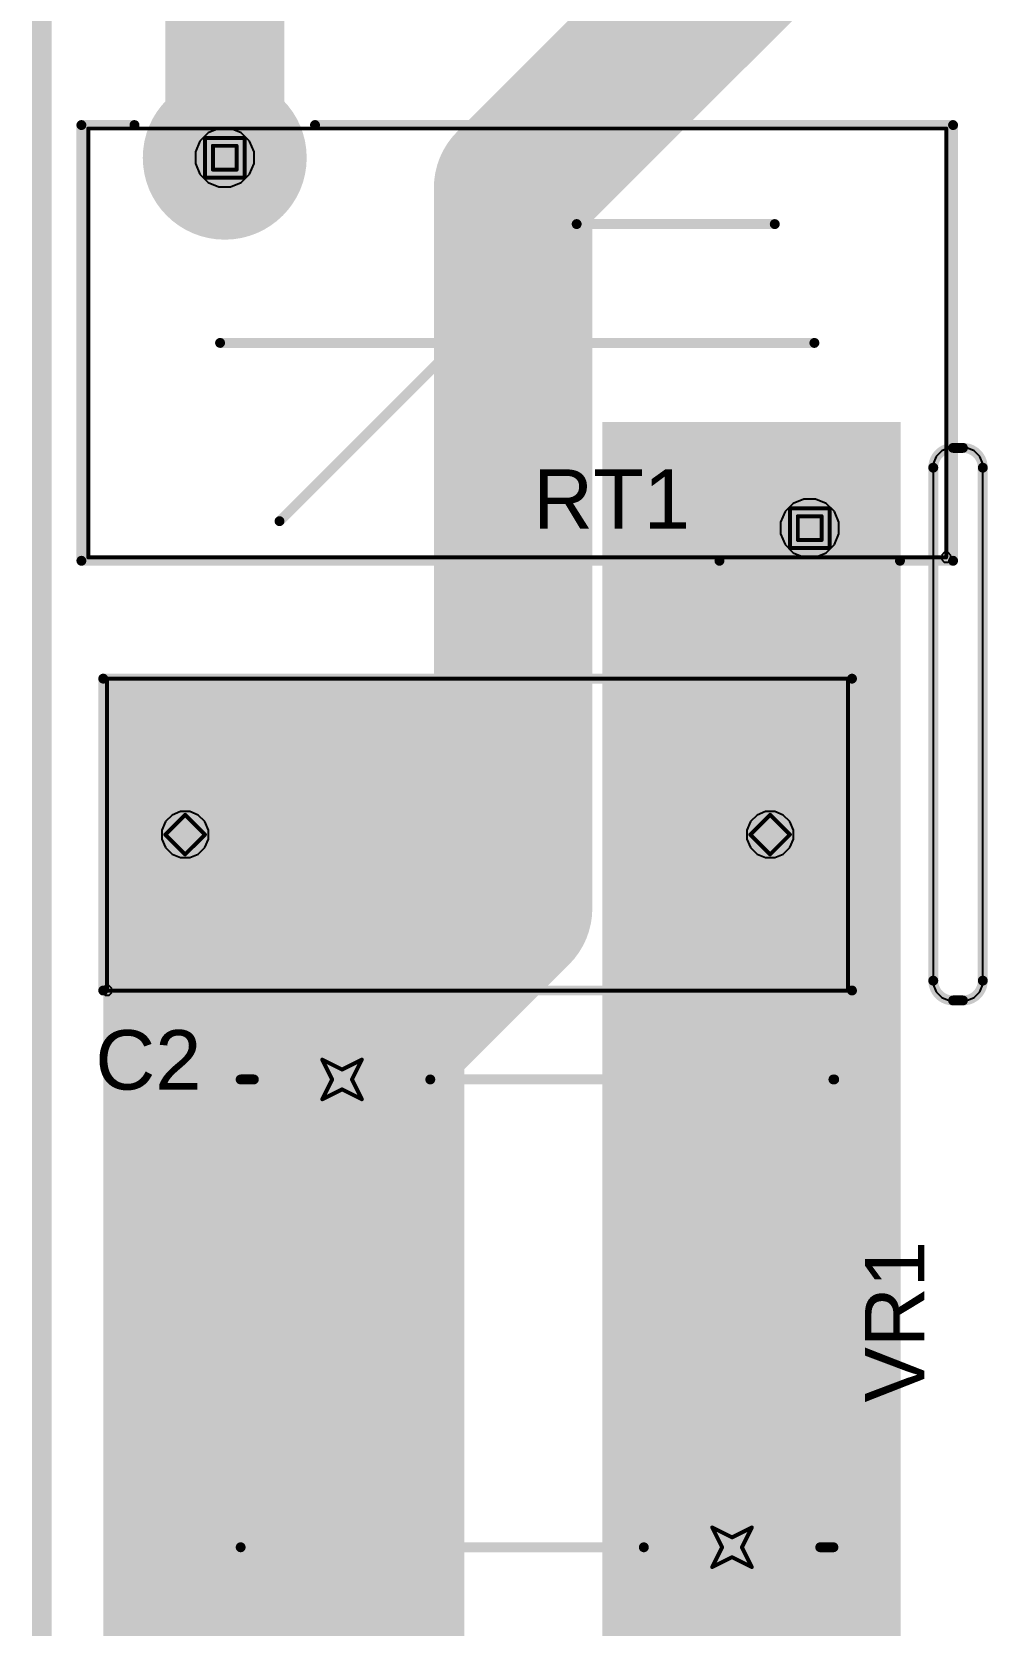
# Model space of a CAD drawing. Header units: inches. Extents: x -1.9 to 9.4, y 0 to 6.7.
# Drawn here: x -0.005 to 0.479, y 0.423 to 1.227 of the extents above; entities that cross this region are included whole.
import ezdxf

# ---------------------------------------------------------------- set-up
doc = ezdxf.new("R2010")
doc.units = ezdxf.units.IN
doc.header["$MEASUREMENT"] = 0
for name, color, linetype in [('Board Outline', 216, 'Continuous'), ('Bottom Layer', 5, 'Continuous'), ('Bottom Solder', 6, 'Continuous'), ('Drill Drawing', 1, 'Continuous'), ('Mechanical 15', 56, 'Continuous'), ('Multi-Layer', 9, 'Continuous'), ('Pad Holes', 156, 'Continuous'), ('Top Layer', 1, 'Continuous'), ('Top Overlay', 2, 'Continuous'), ('Top Solder', 216, 'Continuous')]:
    doc.layers.add(name, color=color, linetype=linetype)
doc.styles.add('Arial', font='', dxfattribs={"height": 0.2})
doc.styles.get('Arial').set_extended_font_data('Arial')

# ---------------------------------------------------------------- blocks, each defined once
blk = doc.blocks.new('VDR_05D471K_2')
at = {"layer": 'Bottom Layer'}
h = blk.add_hatch(color=5, dxfattribs=at)
edge = h.paths.add_edge_path()
edge.add_arc((-0.098425, 0.11811), 0.035433, 0, 360)
h = blk.add_hatch(color=5, dxfattribs=at)
edge = h.paths.add_edge_path()
edge.add_arc((0.098425, -0.11811), 0.035433, 0, 360)
at = {"layer": 'Bottom Solder'}
h = blk.add_hatch(color=6, dxfattribs=at)
edge = h.paths.add_edge_path()
edge.add_arc((-0.098425, 0.11811), 0.037433, 0, 360)
h = blk.add_hatch(color=6, dxfattribs=at)
edge = h.paths.add_edge_path()
edge.add_arc((0.098425, -0.11811), 0.037433, 0, 360)
at = {"layer": 'Multi-Layer'}
h = blk.add_hatch(color=9, dxfattribs=at)
edge = h.paths.add_edge_path()
edge.add_arc((-0.098425, 0.11811), 0.035433, 0, 360)
h = blk.add_hatch(color=9, dxfattribs=at)
edge = h.paths.add_edge_path()
edge.add_arc((0.098425, -0.11811), 0.035433, 0, 360)
at = {"layer": 'Pad Holes'}
h = blk.add_hatch(color=7, dxfattribs=at)
edge = h.paths.add_edge_path()
edge.add_arc((-0.098425, 0.11811), 0.019685, 0, 360)
h = blk.add_hatch(color=7, dxfattribs=at)
edge = h.paths.add_edge_path()
edge.add_arc((0.098425, -0.11811), 0.019685, 0, 360)
at = {"layer": 'Top Layer'}
h = blk.add_hatch(color=1, dxfattribs=at)
edge = h.paths.add_edge_path()
edge.add_arc((-0.098425, 0.11811), 0.035433, 0, 360)
h = blk.add_hatch(color=1, dxfattribs=at)
edge = h.paths.add_edge_path()
edge.add_arc((0.098425, -0.11811), 0.035433, 0, 360)
at = {"layer": 'Top Solder'}
h = blk.add_hatch(color=216, dxfattribs=at)
edge = h.paths.add_edge_path()
edge.add_arc((-0.098425, 0.11811), 0.037433, 0, 360)
h = blk.add_hatch(color=216, dxfattribs=at)
edge = h.paths.add_edge_path()
edge.add_arc((0.098425, -0.11811), 0.037433, 0, 360)
at = {"layer": 'Top Overlay'}
for points in [[(-0.149607, -0.11811, 0.005, 0.005, 0), (-0.149607, 0.11811, 0.005, 0.005, 0)], [(-0.149607, 0.11811, 0.005, 0.005, 0), (-0.142958, 0.11811, 0.005, 0.005, 0)], [(-0.053892, 0.11811, 0.005, 0.005, 0), (0.15, 0.11811, 0.005, 0.005, 0)], [(0.149605, -0.11811, 0.005, 0.005, 0), (0.149605, 0.11811, 0.005, 0.005, 0)], [(-0.149607, -0.11811, 0.005, 0.005, 0), (0.053892, -0.11811, 0.005, 0.005, 0)], [(0.142958, -0.11811, 0.005, 0.005, 0), (0.149605, -0.11811, 0.005, 0.005, 0)]]:
    blk.add_lwpolyline(points, format="xyseb", dxfattribs=at)
for points in [[(-0.150857, 0.11811, 0.0025, 0.0025, 1), (-0.148357, 0.11811, 0.0025, 0.0025, 1)], [(-0.150857, 0.11811, 0.0025, 0.0025, 1), (-0.148357, 0.11811, 0.0025, 0.0025, 1)], [(-0.144208, 0.11811, 0.0025, 0.0025, 1), (-0.141708, 0.11811, 0.0025, 0.0025, 1)], [(-0.055142, 0.11811, 0.0025, 0.0025, 1), (-0.052642, 0.11811, 0.0025, 0.0025, 1)], [(0.148355, 0.11811, 0.0025, 0.0025, 1), (0.150855, 0.11811, 0.0025, 0.0025, 1)], [(0.14875, 0.11811, 0.0025, 0.0025, 1), (0.15125, 0.11811, 0.0025, 0.0025, 1)], [(-0.150857, -0.11811, 0.0025, 0.0025, 1), (-0.148357, -0.11811, 0.0025, 0.0025, 1)], [(-0.150857, -0.11811, 0.0025, 0.0025, 1), (-0.148357, -0.11811, 0.0025, 0.0025, 1)], [(0.052642, -0.11811, 0.0025, 0.0025, 1), (0.055142, -0.11811, 0.0025, 0.0025, 1)], [(0.141708, -0.11811, 0.0025, 0.0025, 1), (0.144208, -0.11811, 0.0025, 0.0025, 1)], [(0.148355, -0.11811, 0.0025, 0.0025, 1), (0.150855, -0.11811, 0.0025, 0.0025, 1)], [(0.148355, -0.11811, 0.0025, 0.0025, 1), (0.150855, -0.11811, 0.0025, 0.0025, 1)]]:
    blk.add_lwpolyline(points, format="xyseb", close=True, dxfattribs=at)
blk = doc.blocks.new('10D_9_3')
at = {"layer": 'Bottom Layer'}
h = blk.add_hatch(color=5, dxfattribs=at)
edge = h.paths.add_edge_path()
edge.add_arc((-0.14764, 0.0935), 0.03937, 0, 360)
h = blk.add_hatch(color=5, dxfattribs=at)
edge = h.paths.add_edge_path()
edge.add_arc((0.14764, -0.0935), 0.03937, 0, 360)
at = {"layer": 'Bottom Solder'}
h = blk.add_hatch(color=6, dxfattribs=at)
edge = h.paths.add_edge_path()
edge.add_arc((-0.14764, 0.0935), 0.04137, 0, 360)
h = blk.add_hatch(color=6, dxfattribs=at)
edge = h.paths.add_edge_path()
edge.add_arc((0.14764, -0.0935), 0.04137, 0, 360)
at = {"layer": 'Multi-Layer'}
h = blk.add_hatch(color=9, dxfattribs=at)
edge = h.paths.add_edge_path()
edge.add_arc((-0.14764, 0.0935), 0.03937, 0, 360)
h = blk.add_hatch(color=9, dxfattribs=at)
edge = h.paths.add_edge_path()
edge.add_arc((0.14764, -0.0935), 0.03937, 0, 360)
at = {"layer": 'Pad Holes'}
h = blk.add_hatch(color=7, dxfattribs=at)
edge = h.paths.add_edge_path()
edge.add_arc((-0.14764, 0.09351), 0.02362, 0, 360)
h = blk.add_hatch(color=7, dxfattribs=at)
edge = h.paths.add_edge_path()
edge.add_arc((0.14764, -0.09351), 0.02362, 0, 360)
at = {"layer": 'Top Layer'}
h = blk.add_hatch(color=1, dxfattribs=at)
edge = h.paths.add_edge_path()
edge.add_arc((-0.14764, 0.0935), 0.03937, 0, 360)
h = blk.add_hatch(color=1, dxfattribs=at)
edge = h.paths.add_edge_path()
edge.add_arc((0.14764, -0.0935), 0.03937, 0, 360)
at = {"layer": 'Top Solder'}
h = blk.add_hatch(color=216, dxfattribs=at)
edge = h.paths.add_edge_path()
edge.add_arc((-0.14764, 0.0935), 0.04137, 0, 360)
h = blk.add_hatch(color=216, dxfattribs=at)
edge = h.paths.add_edge_path()
edge.add_arc((0.14764, -0.0935), 0.04137, 0, 360)
at = {"layer": 'Mechanical 15'}
for p, q in [((-0.21752, 0.11063), (-0.2189, 0.10925)), ((-0.2189, 0.10925), (-0.2189, 0.10827)), ((-0.2189, 0.10827), (-0.2189, 0.10729)), ((-0.2189, 0.10729), (-0.21751, 0.1059)), ((-0.21556, 0.11063), (-0.21752, 0.11063)), ((-0.21751, 0.1059), (-0.21556, 0.1059)), ((-0.21417, 0.10925), (-0.21556, 0.11063)), ((-0.21556, 0.1059), (-0.21417, 0.10729)), ((-0.21417, 0.10827), (-0.21417, 0.10925)), ((-0.21417, 0.10827), (-0.21417, 0.10827)), ((-0.21417, 0.10729), (-0.21417, 0.10827)), ((-0.15596, 0.10592), (-0.16011, 0.10181)), ((-0.15056, 0.10815), (-0.15596, 0.10592)), ((-0.14472, 0.10815), (-0.15056, 0.10815)), ((-0.13931, 0.10592), (-0.14472, 0.10815)), ((-0.13517, 0.10181), (-0.13931, 0.10592)), ((-0.16011, 0.10181), (-0.16238, 0.09643)), ((-0.1329, 0.09642), (-0.13517, 0.10181)), ((-0.16238, 0.09643), (-0.1624, 0.09351)), ((-0.1624, 0.09351), (-0.16238, 0.09059)), ((-0.16238, 0.09059), (-0.16011, 0.0852)), ((-0.13517, 0.0852), (-0.1329, 0.09058)), ((-0.13287, 0.0935), (-0.1329, 0.09642)), ((-0.1329, 0.09058), (-0.13287, 0.0935)), ((-0.13287, 0.0935), (-0.13287, 0.0935)), ((-0.16011, 0.0852), (-0.15596, 0.08109)), ((-0.15596, 0.08109), (-0.15056, 0.07886)), ((-0.14472, 0.07886), (-0.13931, 0.08109)), ((-0.13931, 0.08109), (-0.13517, 0.0852)), ((-0.15056, 0.07886), (-0.14472, 0.07886)), ((0.1447, -0.07874), (0.13927, -0.08099)), ((0.15057, -0.07874), (0.1447, -0.07874)), ((0.156, -0.08099), (0.15057, -0.07874)), ((0.13512, -0.08514), (0.13287, -0.09057)), ((0.13927, -0.08099), (0.13512, -0.08514)), ((0.16015, -0.08514), (0.156, -0.08099)), ((0.1624, -0.09057), (0.16015, -0.08514)), ((0.13287, -0.09057), (0.13287, -0.0935)), ((0.13287, -0.0935), (0.13287, -0.09644)), ((0.13287, -0.09644), (0.13512, -0.10187)), ((0.16015, -0.10187), (0.1624, -0.09644)), ((0.1624, -0.0935), (0.1624, -0.09057)), ((0.1624, -0.0935), (0.1624, -0.0935)), ((0.1624, -0.09644), (0.1624, -0.0935)), ((0.13512, -0.10187), (0.13927, -0.10602)), ((0.156, -0.10602), (0.16015, -0.10187)), ((0.13927, -0.10602), (0.1447, -0.10827)), ((0.1447, -0.10827), (0.15057, -0.10827)), ((0.15057, -0.10827), (0.156, -0.10602))]:
    blk.add_line(p, q, dxfattribs=at)
for points in [[(-0.21653, 0.10827, 0.002, 0.002, 0), (-0.21653, -0.10827, 0.002, 0.002, 0)], [(0.21654, 0.10827, 0.002, 0.002, 0), (-0.21653, 0.10827, 0.002, 0.002, 0)], [(0.21654, 0.10827, 0.002, 0.002, 0), (0.21654, -0.10827, 0.002, 0.002, 0)], [(0.21654, -0.10827, 0.002, 0.002, 0), (-0.21653, -0.10827, 0.002, 0.002, 0)]]:
    blk.add_lwpolyline(points, format="xyseb", dxfattribs=at)
for points in [[(-0.21703, 0.10827, 0.001, 0.001, 1), (-0.21603, 0.10827, 0.001, 0.001, 1)], [(-0.21703, 0.10827, 0.001, 0.001, 1), (-0.21603, 0.10827, 0.001, 0.001, 1)], [(0.21604, 0.10827, 0.001, 0.001, 1), (0.21704, 0.10827, 0.001, 0.001, 1)], [(0.21604, 0.10827, 0.001, 0.001, 1), (0.21704, 0.10827, 0.001, 0.001, 1)], [(-0.21703, -0.10827, 0.001, 0.001, 1), (-0.21603, -0.10827, 0.001, 0.001, 1)], [(-0.21703, -0.10827, 0.001, 0.001, 1), (-0.21603, -0.10827, 0.001, 0.001, 1)], [(0.21604, -0.10827, 0.001, 0.001, 1), (0.21704, -0.10827, 0.001, 0.001, 1)], [(0.21604, -0.10827, 0.001, 0.001, 1), (0.21704, -0.10827, 0.001, 0.001, 1)]]:
    blk.add_lwpolyline(points, format="xyseb", close=True, dxfattribs=at)
at = {"layer": 'Top Overlay'}
for points in [[(-0.22, 0.11, 0.005, 0.005, 0), (-0.22, -0.11, 0.005, 0.005, 0)], [(-0.19321, 0.11, 0.005, 0.005, 0), (-0.22, 0.11, 0.005, 0.005, 0)], [(0.22, 0.11, 0.005, 0.005, 0), (-0.10207, 0.11, 0.005, 0.005, 0)], [(0.22, 0.11, 0.005, 0.005, 0), (0.22, -0.11, 0.005, 0.005, 0)], [(0.12, 0.09, 0.005, 0.005, 0), (-0.03, -0.06, 0.005, 0.005, 0)], [(0.15, 0, 0.005, 0.005, 0), (-0.15, 0, 0.005, 0.005, 0)], [(-0.03, -0.06, 0.005, 0.005, 0), (-0.13, -0.06, 0.005, 0.005, 0)], [(0.10207, -0.11, 0.005, 0.005, 0), (-0.22, -0.11, 0.005, 0.005, 0)], [(0.22, -0.11, 0.005, 0.005, 0), (0.19321, -0.11, 0.005, 0.005, 0)]]:
    blk.add_lwpolyline(points, format="xyseb", dxfattribs=at)
for points in [[(-0.22125, 0.11, 0.0025, 0.0025, 1), (-0.21875, 0.11, 0.0025, 0.0025, 1)], [(-0.22125, 0.11, 0.0025, 0.0025, 1), (-0.21875, 0.11, 0.0025, 0.0025, 1)], [(-0.19446, 0.11, 0.0025, 0.0025, 1), (-0.19196, 0.11, 0.0025, 0.0025, 1)], [(-0.10332, 0.11, 0.0025, 0.0025, 1), (-0.10082, 0.11, 0.0025, 0.0025, 1)], [(0.21875, 0.11, 0.0025, 0.0025, 1), (0.22125, 0.11, 0.0025, 0.0025, 1)], [(0.21875, 0.11, 0.0025, 0.0025, 1), (0.22125, 0.11, 0.0025, 0.0025, 1)], [(0.11875, 0.09, 0.0025, 0.0025, 1), (0.12125, 0.09, 0.0025, 0.0025, 1)], [(-0.15125, 0, 0.0025, 0.0025, 1), (-0.14875, 0, 0.0025, 0.0025, 1)], [(0.14875, 0, 0.0025, 0.0025, 1), (0.15125, 0, 0.0025, 0.0025, 1)], [(-0.13125, -0.06, 0.0025, 0.0025, 1), (-0.12875, -0.06, 0.0025, 0.0025, 1)], [(-0.03125, -0.06, 0.0025, 0.0025, 1), (-0.02875, -0.06, 0.0025, 0.0025, 1)], [(-0.03125, -0.06, 0.0025, 0.0025, 1), (-0.02875, -0.06, 0.0025, 0.0025, 1)], [(-0.22125, -0.11, 0.0025, 0.0025, 1), (-0.21875, -0.11, 0.0025, 0.0025, 1)], [(-0.22125, -0.11, 0.0025, 0.0025, 1), (-0.21875, -0.11, 0.0025, 0.0025, 1)], [(0.10082, -0.11, 0.0025, 0.0025, 1), (0.10332, -0.11, 0.0025, 0.0025, 1)], [(0.19196, -0.11, 0.0025, 0.0025, 1), (0.19446, -0.11, 0.0025, 0.0025, 1)], [(0.21875, -0.11, 0.0025, 0.0025, 1), (0.22125, -0.11, 0.0025, 0.0025, 1)], [(0.21875, -0.11, 0.0025, 0.0025, 1), (0.22125, -0.11, 0.0025, 0.0025, 1)]]:
    blk.add_lwpolyline(points, format="xyseb", close=True, dxfattribs=at)
blk = doc.blocks.new('82CL0114_4')
at = {"layer": 'Bottom Layer'}
h = blk.add_hatch(color=5, dxfattribs=at)
edge = h.paths.add_edge_path()
edge.add_arc((-0.14764, 0), 0.03, 0, 360)
h = blk.add_hatch(color=5, dxfattribs=at)
edge = h.paths.add_edge_path()
edge.add_arc((0.14764, 0), 0.03, 0, 360)
at = {"layer": 'Bottom Solder'}
h = blk.add_hatch(color=6, dxfattribs=at)
edge = h.paths.add_edge_path()
edge.add_arc((-0.14764, 0), 0.032, 0, 360)
h = blk.add_hatch(color=6, dxfattribs=at)
edge = h.paths.add_edge_path()
edge.add_arc((0.14764, 0), 0.032, 0, 360)
at = {"layer": 'Multi-Layer'}
h = blk.add_hatch(color=9, dxfattribs=at)
edge = h.paths.add_edge_path()
edge.add_arc((-0.14764, 0), 0.03, 0, 360)
h = blk.add_hatch(color=9, dxfattribs=at)
edge = h.paths.add_edge_path()
edge.add_arc((0.14764, 0), 0.03, 0, 360)
at = {"layer": 'Pad Holes'}
h = blk.add_hatch(color=7, dxfattribs=at)
edge = h.paths.add_edge_path()
edge.add_arc((-0.14764, 0), 0.018, 0, 360)
h = blk.add_hatch(color=7, dxfattribs=at)
edge = h.paths.add_edge_path()
edge.add_arc((0.14764, 0), 0.018, 0, 360)
at = {"layer": 'Top Layer'}
h = blk.add_hatch(color=1, dxfattribs=at)
edge = h.paths.add_edge_path()
edge.add_arc((-0.14764, 0), 0.03, 0, 360)
h = blk.add_hatch(color=1, dxfattribs=at)
edge = h.paths.add_edge_path()
edge.add_arc((0.14764, 0), 0.03, 0, 360)
at = {"layer": 'Top Solder'}
h = blk.add_hatch(color=216, dxfattribs=at)
edge = h.paths.add_edge_path()
edge.add_arc((-0.14764, 0), 0.032, 0, 360)
h = blk.add_hatch(color=216, dxfattribs=at)
edge = h.paths.add_edge_path()
edge.add_arc((0.14764, 0), 0.032, 0, 360)
at = {"layer": 'Mechanical 15'}
for p, q in [((-0.15425, 0.00983), (-0.15757, 0.00658)), ((-0.14996, 0.01158), (-0.15425, 0.00983)), ((-0.14532, 0.01158), (-0.14996, 0.01158)), ((-0.14102, 0.00983), (-0.14532, 0.01158)), ((-0.13771, 0.00658), (-0.14102, 0.00983)), ((0.14103, 0.00983), (0.13771, 0.00658)), ((0.14532, 0.01158), (0.14103, 0.00983)), ((0.14996, 0.01158), (0.14532, 0.01158)), ((0.15426, 0.00983), (0.14996, 0.01158)), ((0.15757, 0.00658), (0.15426, 0.00983)), ((-0.15941, 0.00232), (-0.15945, 0)), ((-0.15757, 0.00658), (-0.15941, 0.00232)), ((-0.13587, 0.00232), (-0.13771, 0.00658)), ((-0.13582, 0), (-0.13587, 0.00232)), ((-0.13587, -0.00232), (-0.13582, 0)), ((-0.13582, 0), (-0.13582, 0)), ((0.13587, 0.00232), (0.13583, 0)), ((0.13771, 0.00658), (0.13587, 0.00232)), ((0.15941, 0.00232), (0.15757, 0.00658)), ((0.15946, 0), (0.15941, 0.00232)), ((0.15941, -0.00232), (0.15946, 0)), ((0.15946, 0), (0.15946, 0)), ((-0.15945, 0), (-0.15941, -0.00232)), ((-0.15941, -0.00232), (-0.15757, -0.00658)), ((-0.15757, -0.00658), (-0.15425, -0.00983)), ((-0.14102, -0.00983), (-0.13771, -0.00658)), ((-0.13771, -0.00658), (-0.13587, -0.00232)), ((0.13583, 0), (0.13587, -0.00232)), ((0.13587, -0.00232), (0.13771, -0.00658)), ((0.13771, -0.00658), (0.14103, -0.00983)), ((0.15426, -0.00983), (0.15757, -0.00658)), ((0.15757, -0.00658), (0.15941, -0.00232)), ((-0.15425, -0.00983), (-0.14996, -0.01159)), ((-0.14996, -0.01159), (-0.14532, -0.01159)), ((-0.14532, -0.01159), (-0.14102, -0.00983)), ((0.14103, -0.00983), (0.14532, -0.01159)), ((0.14532, -0.01159), (0.14996, -0.01159)), ((0.14996, -0.01159), (0.15426, -0.00983)), ((-0.18799, -0.07638), (-0.18937, -0.07776)), ((-0.18937, -0.07776), (-0.18937, -0.07874)), ((-0.18937, -0.07874), (-0.18937, -0.07972)), ((-0.18937, -0.07972), (-0.18799, -0.0811)), ((-0.18603, -0.07638), (-0.18799, -0.07638)), ((-0.18465, -0.07776), (-0.18603, -0.07638)), ((-0.18603, -0.0811), (-0.18465, -0.07972)), ((-0.18465, -0.07874), (-0.18465, -0.07776)), ((-0.18465, -0.07874), (-0.18465, -0.07874)), ((-0.18465, -0.07972), (-0.18465, -0.07874)), ((-0.18799, -0.0811), (-0.18603, -0.0811))]:
    blk.add_line(p, q, dxfattribs=at)
for points in [[(-0.18701, -0.07874, 0.002, 0.002, 0), (-0.18701, 0.07874, 0.002, 0.002, 0)], [(-0.18701, 0.07874, 0.002, 0.002, 0), (0.18701, 0.07874, 0.002, 0.002, 0)], [(0.18701, -0.07874, 0.002, 0.002, 0), (0.18701, 0.07874, 0.002, 0.002, 0)], [(-0.18701, -0.07874, 0.002, 0.002, 0), (0.18701, -0.07874, 0.002, 0.002, 0)]]:
    blk.add_lwpolyline(points, format="xyseb", dxfattribs=at)
for points in [[(-0.18751, 0.07874, 0.001, 0.001, 1), (-0.18651, 0.07874, 0.001, 0.001, 1)], [(-0.18751, 0.07874, 0.001, 0.001, 1), (-0.18651, 0.07874, 0.001, 0.001, 1)], [(0.18651, 0.07874, 0.001, 0.001, 1), (0.18751, 0.07874, 0.001, 0.001, 1)], [(0.18651, 0.07874, 0.001, 0.001, 1), (0.18751, 0.07874, 0.001, 0.001, 1)], [(-0.18751, -0.07874, 0.001, 0.001, 1), (-0.18651, -0.07874, 0.001, 0.001, 1)], [(-0.18751, -0.07874, 0.001, 0.001, 1), (-0.18651, -0.07874, 0.001, 0.001, 1)], [(0.18651, -0.07874, 0.001, 0.001, 1), (0.18751, -0.07874, 0.001, 0.001, 1)], [(0.18651, -0.07874, 0.001, 0.001, 1), (0.18751, -0.07874, 0.001, 0.001, 1)]]:
    blk.add_lwpolyline(points, format="xyseb", close=True, dxfattribs=at)
at = {"layer": 'Top Overlay'}
for points in [[(-0.18898, 0.07874, 0.005, 0.005, 0), (0.18898, 0.07874, 0.005, 0.005, 0)], [(-0.18898, -0.07874, 0.005, 0.005, 0), (-0.18898, 0.07874, 0.005, 0.005, 0)], [(0.18898, -0.07874, 0.005, 0.005, 0), (0.18898, 0.07874, 0.005, 0.005, 0)], [(-0.18898, -0.07874, 0.005, 0.005, 0), (0.18898, -0.07874, 0.005, 0.005, 0)]]:
    blk.add_lwpolyline(points, format="xyseb", dxfattribs=at)
for points in [[(-0.19023, 0.07874, 0.0025, 0.0025, 1), (-0.18773, 0.07874, 0.0025, 0.0025, 1)], [(-0.19023, 0.07874, 0.0025, 0.0025, 1), (-0.18773, 0.07874, 0.0025, 0.0025, 1)], [(0.18773, 0.07874, 0.0025, 0.0025, 1), (0.19023, 0.07874, 0.0025, 0.0025, 1)], [(0.18773, 0.07874, 0.0025, 0.0025, 1), (0.19023, 0.07874, 0.0025, 0.0025, 1)], [(-0.19023, -0.07874, 0.0025, 0.0025, 1), (-0.18773, -0.07874, 0.0025, 0.0025, 1)], [(-0.19023, -0.07874, 0.0025, 0.0025, 1), (-0.18773, -0.07874, 0.0025, 0.0025, 1)], [(0.18773, -0.07874, 0.0025, 0.0025, 1), (0.19023, -0.07874, 0.0025, 0.0025, 1)], [(0.18773, -0.07874, 0.0025, 0.0025, 1), (0.19023, -0.07874, 0.0025, 0.0025, 1)]]:
    blk.add_lwpolyline(points, format="xyseb", close=True, dxfattribs=at)

msp = doc.modelspace()

# ---------------------------------------------------------------- hatches: boundary and pattern name
at = {"layer": 'Top Layer'}
for points in [[(0.283, 0.13047), (0.43354, 0.13047), (0.43354, 1.03), (0.283, 1.03)], [(0.03102, 0.13047), (0.21325, 0.13047), (0.21325, 0.90048), (0.03102, 0.90048)]]:
    msp.add_hatch(color=1, dxfattribs=at).paths.add_polyline_path(points)

# ---------------------------------------------------------------- linework, layer by layer
at = {"layer": 'Board Outline'}
for points in [[(0, 0, 0.01, 0.01, 0), (0, 3.38583, 0.01, 0.01, 0)], [(0.45, 1.007, 0.005, 0.005, -0.414214), (0.46, 1.017, 0.005, 0.005, 0)], [(0.46, 1.017, 0.005, 0.005, 0), (0.465, 1.017, 0.005, 0.005, 0)], [(0.465, 1.017, 0.005, 0.005, -0.414214), (0.475, 1.007, 0.005, 0.005, 0)], [(0.45, 0.748, 0.005, 0.005, 0), (0.45, 1.007, 0.005, 0.005, 0)], [(0.475, 0.748, 0.005, 0.005, 0), (0.475, 1.007, 0.005, 0.005, 0)], [(0.46, 0.738, 0.005, 0.005, -0.414214), (0.45, 0.748, 0.005, 0.005, 0)], [(0.475, 0.748, 0.005, 0.005, -0.414214), (0.465, 0.738, 0.005, 0.005, 0)], [(0.46, 0.738, 0.005, 0.005, 0), (0.465, 0.738, 0.005, 0.005, 0)]]:
    msp.add_lwpolyline(points, format="xyseb", dxfattribs=at)
for points in [[(0.45875, 1.017, 0.0025, 0.0025, 1), (0.46125, 1.017, 0.0025, 0.0025, 1)], [(0.45875, 1.017, 0.0025, 0.0025, 1), (0.46125, 1.017, 0.0025, 0.0025, 1)], [(0.46375, 1.017, 0.0025, 0.0025, 1), (0.46625, 1.017, 0.0025, 0.0025, 1)], [(0.46375, 1.017, 0.0025, 0.0025, 1), (0.46625, 1.017, 0.0025, 0.0025, 1)], [(0.44875, 1.007, 0.0025, 0.0025, 1), (0.45125, 1.007, 0.0025, 0.0025, 1)], [(0.44875, 1.007, 0.0025, 0.0025, 1), (0.45125, 1.007, 0.0025, 0.0025, 1)], [(0.47375, 1.007, 0.0025, 0.0025, 1), (0.47625, 1.007, 0.0025, 0.0025, 1)], [(0.47375, 1.007, 0.0025, 0.0025, 1), (0.47625, 1.007, 0.0025, 0.0025, 1)], [(0.44875, 0.748, 0.0025, 0.0025, 1), (0.45125, 0.748, 0.0025, 0.0025, 1)], [(0.44875, 0.748, 0.0025, 0.0025, 1), (0.45125, 0.748, 0.0025, 0.0025, 1)], [(0.47375, 0.748, 0.0025, 0.0025, 1), (0.47625, 0.748, 0.0025, 0.0025, 1)], [(0.47375, 0.748, 0.0025, 0.0025, 1), (0.47625, 0.748, 0.0025, 0.0025, 1)], [(0.45875, 0.738, 0.0025, 0.0025, 1), (0.46125, 0.738, 0.0025, 0.0025, 1)], [(0.45875, 0.738, 0.0025, 0.0025, 1), (0.46125, 0.738, 0.0025, 0.0025, 1)], [(0.46375, 0.738, 0.0025, 0.0025, 1), (0.46625, 0.738, 0.0025, 0.0025, 1)], [(0.46375, 0.738, 0.0025, 0.0025, 1), (0.46625, 0.738, 0.0025, 0.0025, 1)]]:
    msp.add_lwpolyline(points, format="xyseb", close=True, dxfattribs=at)
at = {"layer": 'Bottom Layer'}
for points in [[(0.23791, 1.14832, 0.08, 0.08, 0), (0.47542, 1.38583, 0.08, 0.08, 0)], [(0.23791, 0.78445, 0.08, 0.08, 0), (0.23791, 1.14832, 0.08, 0.08, 0)], [(0.15157, 0.69811, 0.08, 0.08, 0), (0.23791, 0.78445, 0.08, 0.08, 0)]]:
    msp.add_lwpolyline(points, format="xyseb", dxfattribs=at)
for points in [[(0.21791, 1.14832, 0.04, 0.04, 1), (0.25791, 1.14832, 0.04, 0.04, 1)], [(0.21791, 1.14832, 0.04, 0.04, 1), (0.25791, 1.14832, 0.04, 0.04, 1)], [(0.21791, 0.78445, 0.04, 0.04, 1), (0.25791, 0.78445, 0.04, 0.04, 1)], [(0.21791, 0.78445, 0.04, 0.04, 1), (0.25791, 0.78445, 0.04, 0.04, 1)], [(0.13157, 0.69811, 0.04, 0.04, 1), (0.17158, 0.69811, 0.04, 0.04, 1)]]:
    msp.add_lwpolyline(points, format="xyseb", close=True, dxfattribs=at)
at = {"layer": 'Drill Drawing'}
for points in [[(0.08236, 1.17351, 0.002, 0.002, 0), (0.10236, 1.17351, 0.002, 0.002, 0)], [(0.08236, 1.15351, 0.002, 0.002, 0), (0.08236, 1.17351, 0.002, 0.002, 0)], [(0.08636, 1.16951, 0.002, 0.002, 0), (0.09836, 1.16951, 0.002, 0.002, 0)], [(0.08636, 1.15751, 0.002, 0.002, 0), (0.08636, 1.16951, 0.002, 0.002, 0)], [(0.09836, 1.15751, 0.002, 0.002, 0), (0.09836, 1.16951, 0.002, 0.002, 0)], [(0.10236, 1.15351, 0.002, 0.002, 0), (0.10236, 1.17351, 0.002, 0.002, 0)], [(0.08636, 1.15751, 0.002, 0.002, 0), (0.09836, 1.15751, 0.002, 0.002, 0)], [(0.08236, 1.15351, 0.002, 0.002, 0), (0.10236, 1.15351, 0.002, 0.002, 0)], [(0.37764, 0.98649, 0.002, 0.002, 0), (0.39764, 0.98649, 0.002, 0.002, 0)], [(0.37764, 0.96649, 0.002, 0.002, 0), (0.37764, 0.98649, 0.002, 0.002, 0)], [(0.38164, 0.98249, 0.002, 0.002, 0), (0.39364, 0.98249, 0.002, 0.002, 0)], [(0.38164, 0.97049, 0.002, 0.002, 0), (0.38164, 0.98249, 0.002, 0.002, 0)], [(0.39364, 0.97049, 0.002, 0.002, 0), (0.39364, 0.98249, 0.002, 0.002, 0)], [(0.39764, 0.96649, 0.002, 0.002, 0), (0.39764, 0.98649, 0.002, 0.002, 0)], [(0.37764, 0.96649, 0.002, 0.002, 0), (0.39764, 0.96649, 0.002, 0.002, 0)], [(0.38164, 0.97049, 0.002, 0.002, 0), (0.39364, 0.97049, 0.002, 0.002, 0)], [(0.06236, 0.82174, 0.002, 0.002, 0), (0.07236, 0.83174, 0.002, 0.002, 0)], [(0.07236, 0.83174, 0.002, 0.002, 0), (0.08236, 0.82174, 0.002, 0.002, 0)], [(0.35764, 0.82174, 0.002, 0.002, 0), (0.36764, 0.83174, 0.002, 0.002, 0)], [(0.36764, 0.83174, 0.002, 0.002, 0), (0.37764, 0.82174, 0.002, 0.002, 0)], [(0.06236, 0.82174, 0.002, 0.002, 0), (0.07236, 0.81174, 0.002, 0.002, 0)], [(0.07236, 0.81174, 0.002, 0.002, 0), (0.08236, 0.82174, 0.002, 0.002, 0)], [(0.35764, 0.82174, 0.002, 0.002, 0), (0.36764, 0.81174, 0.002, 0.002, 0)], [(0.36764, 0.81174, 0.002, 0.002, 0), (0.37764, 0.82174, 0.002, 0.002, 0)], [(0.14158, 0.70811, 0.002, 0.002, 0), (0.15157, 0.70311, 0.002, 0.002, 0)], [(0.14158, 0.70811, 0.002, 0.002, 0), (0.14658, 0.69811, 0.002, 0.002, 0)], [(0.15157, 0.70311, 0.002, 0.002, 0), (0.16157, 0.70811, 0.002, 0.002, 0)], [(0.15657, 0.69811, 0.002, 0.002, 0), (0.16157, 0.70811, 0.002, 0.002, 0)], [(0.14158, 0.68811, 0.002, 0.002, 0), (0.14658, 0.69811, 0.002, 0.002, 0)], [(0.14158, 0.68811, 0.002, 0.002, 0), (0.15157, 0.69311, 0.002, 0.002, 0)], [(0.15157, 0.69311, 0.002, 0.002, 0), (0.16157, 0.68811, 0.002, 0.002, 0)], [(0.15657, 0.69811, 0.002, 0.002, 0), (0.16157, 0.68811, 0.002, 0.002, 0)], [(0.33842, 0.47189, 0.002, 0.002, 0), (0.34842, 0.46689, 0.002, 0.002, 0)], [(0.33842, 0.47189, 0.002, 0.002, 0), (0.34342, 0.46189, 0.002, 0.002, 0)], [(0.34842, 0.46689, 0.002, 0.002, 0), (0.35842, 0.47189, 0.002, 0.002, 0)], [(0.35342, 0.46189, 0.002, 0.002, 0), (0.35842, 0.47189, 0.002, 0.002, 0)], [(0.33842, 0.45189, 0.002, 0.002, 0), (0.34342, 0.46189, 0.002, 0.002, 0)], [(0.35342, 0.46189, 0.002, 0.002, 0), (0.35842, 0.45189, 0.002, 0.002, 0)], [(0.33842, 0.45189, 0.002, 0.002, 0), (0.34842, 0.45689, 0.002, 0.002, 0)], [(0.34842, 0.45689, 0.002, 0.002, 0), (0.35842, 0.45189, 0.002, 0.002, 0)]]:
    msp.add_lwpolyline(points, format="xyseb", dxfattribs=at)
for points in [[(0.08186, 1.17351, 0.001, 0.001, 1), (0.08286, 1.17351, 0.001, 0.001, 1)], [(0.08186, 1.17351, 0.001, 0.001, 1), (0.08286, 1.17351, 0.001, 0.001, 1)], [(0.08586, 1.16951, 0.001, 0.001, 1), (0.08686, 1.16951, 0.001, 0.001, 1)], [(0.08586, 1.16951, 0.001, 0.001, 1), (0.08686, 1.16951, 0.001, 0.001, 1)], [(0.09786, 1.16951, 0.001, 0.001, 1), (0.09886, 1.16951, 0.001, 0.001, 1)], [(0.09786, 1.16951, 0.001, 0.001, 1), (0.09886, 1.16951, 0.001, 0.001, 1)], [(0.10186, 1.17351, 0.001, 0.001, 1), (0.10286, 1.17351, 0.001, 0.001, 1)], [(0.10186, 1.17351, 0.001, 0.001, 1), (0.10286, 1.17351, 0.001, 0.001, 1)], [(0.08586, 1.15751, 0.001, 0.001, 1), (0.08686, 1.15751, 0.001, 0.001, 1)], [(0.08586, 1.15751, 0.001, 0.001, 1), (0.08686, 1.15751, 0.001, 0.001, 1)], [(0.09786, 1.15751, 0.001, 0.001, 1), (0.09886, 1.15751, 0.001, 0.001, 1)], [(0.09786, 1.15751, 0.001, 0.001, 1), (0.09886, 1.15751, 0.001, 0.001, 1)], [(0.08186, 1.15351, 0.001, 0.001, 1), (0.08286, 1.15351, 0.001, 0.001, 1)], [(0.08186, 1.15351, 0.001, 0.001, 1), (0.08286, 1.15351, 0.001, 0.001, 1)], [(0.10186, 1.15351, 0.001, 0.001, 1), (0.10286, 1.15351, 0.001, 0.001, 1)], [(0.10186, 1.15351, 0.001, 0.001, 1), (0.10286, 1.15351, 0.001, 0.001, 1)], [(0.37714, 0.98649, 0.001, 0.001, 1), (0.37814, 0.98649, 0.001, 0.001, 1)], [(0.37714, 0.98649, 0.001, 0.001, 1), (0.37814, 0.98649, 0.001, 0.001, 1)], [(0.38114, 0.98249, 0.001, 0.001, 1), (0.38214, 0.98249, 0.001, 0.001, 1)], [(0.38114, 0.98249, 0.001, 0.001, 1), (0.38214, 0.98249, 0.001, 0.001, 1)], [(0.39314, 0.98249, 0.001, 0.001, 1), (0.39414, 0.98249, 0.001, 0.001, 1)], [(0.39314, 0.98249, 0.001, 0.001, 1), (0.39414, 0.98249, 0.001, 0.001, 1)], [(0.39714, 0.98649, 0.001, 0.001, 1), (0.39814, 0.98649, 0.001, 0.001, 1)], [(0.39714, 0.98649, 0.001, 0.001, 1), (0.39814, 0.98649, 0.001, 0.001, 1)], [(0.37714, 0.96649, 0.001, 0.001, 1), (0.37814, 0.96649, 0.001, 0.001, 1)], [(0.37714, 0.96649, 0.001, 0.001, 1), (0.37814, 0.96649, 0.001, 0.001, 1)], [(0.38114, 0.97049, 0.001, 0.001, 1), (0.38214, 0.97049, 0.001, 0.001, 1)], [(0.38114, 0.97049, 0.001, 0.001, 1), (0.38214, 0.97049, 0.001, 0.001, 1)], [(0.39314, 0.97049, 0.001, 0.001, 1), (0.39414, 0.97049, 0.001, 0.001, 1)], [(0.39314, 0.97049, 0.001, 0.001, 1), (0.39414, 0.97049, 0.001, 0.001, 1)], [(0.39714, 0.96649, 0.001, 0.001, 1), (0.39814, 0.96649, 0.001, 0.001, 1)], [(0.39714, 0.96649, 0.001, 0.001, 1), (0.39814, 0.96649, 0.001, 0.001, 1)], [(0.07186, 0.83174, 0.001, 0.001, 1), (0.07286, 0.83174, 0.001, 0.001, 1)], [(0.07186, 0.83174, 0.001, 0.001, 1), (0.07286, 0.83174, 0.001, 0.001, 1)], [(0.36714, 0.83174, 0.001, 0.001, 1), (0.36814, 0.83174, 0.001, 0.001, 1)], [(0.36714, 0.83174, 0.001, 0.001, 1), (0.36814, 0.83174, 0.001, 0.001, 1)], [(0.06186, 0.82174, 0.001, 0.001, 1), (0.06286, 0.82174, 0.001, 0.001, 1)], [(0.06186, 0.82174, 0.001, 0.001, 1), (0.06286, 0.82174, 0.001, 0.001, 1)], [(0.08186, 0.82174, 0.001, 0.001, 1), (0.08286, 0.82174, 0.001, 0.001, 1)], [(0.08186, 0.82174, 0.001, 0.001, 1), (0.08286, 0.82174, 0.001, 0.001, 1)], [(0.35714, 0.82174, 0.001, 0.001, 1), (0.35814, 0.82174, 0.001, 0.001, 1)], [(0.35714, 0.82174, 0.001, 0.001, 1), (0.35814, 0.82174, 0.001, 0.001, 1)], [(0.37714, 0.82174, 0.001, 0.001, 1), (0.37814, 0.82174, 0.001, 0.001, 1)], [(0.37714, 0.82174, 0.001, 0.001, 1), (0.37814, 0.82174, 0.001, 0.001, 1)], [(0.07186, 0.81174, 0.001, 0.001, 1), (0.07286, 0.81174, 0.001, 0.001, 1)], [(0.07186, 0.81174, 0.001, 0.001, 1), (0.07286, 0.81174, 0.001, 0.001, 1)], [(0.36714, 0.81174, 0.001, 0.001, 1), (0.36814, 0.81174, 0.001, 0.001, 1)], [(0.36714, 0.81174, 0.001, 0.001, 1), (0.36814, 0.81174, 0.001, 0.001, 1)], [(0.14108, 0.70811, 0.001, 0.001, 1), (0.14208, 0.70811, 0.001, 0.001, 1)], [(0.14108, 0.70811, 0.001, 0.001, 1), (0.14208, 0.70811, 0.001, 0.001, 1)], [(0.16107, 0.70811, 0.001, 0.001, 1), (0.16207, 0.70811, 0.001, 0.001, 1)], [(0.16107, 0.70811, 0.001, 0.001, 1), (0.16207, 0.70811, 0.001, 0.001, 1)], [(0.15107, 0.70311, 0.001, 0.001, 1), (0.15207, 0.70311, 0.001, 0.001, 1)], [(0.15107, 0.70311, 0.001, 0.001, 1), (0.15207, 0.70311, 0.001, 0.001, 1)], [(0.14608, 0.69811, 0.001, 0.001, 1), (0.14708, 0.69811, 0.001, 0.001, 1)], [(0.14608, 0.69811, 0.001, 0.001, 1), (0.14708, 0.69811, 0.001, 0.001, 1)], [(0.15107, 0.69311, 0.001, 0.001, 1), (0.15207, 0.69311, 0.001, 0.001, 1)], [(0.15107, 0.69311, 0.001, 0.001, 1), (0.15207, 0.69311, 0.001, 0.001, 1)], [(0.15607, 0.69811, 0.001, 0.001, 1), (0.15707, 0.69811, 0.001, 0.001, 1)], [(0.15607, 0.69811, 0.001, 0.001, 1), (0.15707, 0.69811, 0.001, 0.001, 1)], [(0.14108, 0.68811, 0.001, 0.001, 1), (0.14208, 0.68811, 0.001, 0.001, 1)], [(0.14108, 0.68811, 0.001, 0.001, 1), (0.14208, 0.68811, 0.001, 0.001, 1)], [(0.16107, 0.68811, 0.001, 0.001, 1), (0.16207, 0.68811, 0.001, 0.001, 1)], [(0.16107, 0.68811, 0.001, 0.001, 1), (0.16207, 0.68811, 0.001, 0.001, 1)], [(0.33792, 0.47189, 0.001, 0.001, 1), (0.33892, 0.47189, 0.001, 0.001, 1)], [(0.33792, 0.47189, 0.001, 0.001, 1), (0.33892, 0.47189, 0.001, 0.001, 1)], [(0.34792, 0.46689, 0.001, 0.001, 1), (0.34892, 0.46689, 0.001, 0.001, 1)], [(0.34792, 0.46689, 0.001, 0.001, 1), (0.34892, 0.46689, 0.001, 0.001, 1)], [(0.35792, 0.47189, 0.001, 0.001, 1), (0.35892, 0.47189, 0.001, 0.001, 1)], [(0.35792, 0.47189, 0.001, 0.001, 1), (0.35892, 0.47189, 0.001, 0.001, 1)], [(0.34292, 0.46189, 0.001, 0.001, 1), (0.34392, 0.46189, 0.001, 0.001, 1)], [(0.34292, 0.46189, 0.001, 0.001, 1), (0.34392, 0.46189, 0.001, 0.001, 1)], [(0.35292, 0.46189, 0.001, 0.001, 1), (0.35392, 0.46189, 0.001, 0.001, 1)], [(0.35292, 0.46189, 0.001, 0.001, 1), (0.35392, 0.46189, 0.001, 0.001, 1)], [(0.33792, 0.45189, 0.001, 0.001, 1), (0.33892, 0.45189, 0.001, 0.001, 1)], [(0.33792, 0.45189, 0.001, 0.001, 1), (0.33892, 0.45189, 0.001, 0.001, 1)], [(0.34792, 0.45689, 0.001, 0.001, 1), (0.34892, 0.45689, 0.001, 0.001, 1)], [(0.34792, 0.45689, 0.001, 0.001, 1), (0.34892, 0.45689, 0.001, 0.001, 1)], [(0.35792, 0.45189, 0.001, 0.001, 1), (0.35892, 0.45189, 0.001, 0.001, 1)], [(0.35792, 0.45189, 0.001, 0.001, 1), (0.35892, 0.45189, 0.001, 0.001, 1)]]:
    msp.add_lwpolyline(points, format="xyseb", close=True, dxfattribs=at)
at = {"layer": 'Multi-Layer'}
for p, q in [((0.45434, 1.01548), (0.45152, 1.01266)), ((0.45801, 1.017), (0.45434, 1.01548)), ((0.46, 1.017), (0.45801, 1.017)), ((0.465, 1.017), (0.46, 1.017)), ((0.46699, 1.017), (0.465, 1.017)), ((0.465, 1.017), (0.465, 1.017)), ((0.47066, 1.01548), (0.46699, 1.017)), ((0.47348, 1.01266), (0.47066, 1.01548)), ((0.45152, 1.01266), (0.45, 1.00899)), ((0.45, 1.00899), (0.45, 1.007)), ((0.45, 1.007), (0.45, 0.748)), ((0.45, 1.007), (0.45, 1.007)), ((0.475, 1.00899), (0.47348, 1.01266)), ((0.475, 1.007), (0.475, 1.00899)), ((0.475, 0.748), (0.475, 1.007)), ((0.45, 0.748), (0.45, 0.74601)), ((0.45, 0.74601), (0.45152, 0.74234)), ((0.45152, 0.74234), (0.45434, 0.73952)), ((0.47066, 0.73952), (0.47348, 0.74234)), ((0.47348, 0.74234), (0.475, 0.74601)), ((0.475, 0.74601), (0.475, 0.748)), ((0.475, 0.748), (0.475, 0.748)), ((0.45434, 0.73952), (0.45801, 0.738)), ((0.45801, 0.738), (0.46, 0.738)), ((0.46, 0.738), (0.46, 0.738)), ((0.46, 0.738), (0.465, 0.738)), ((0.465, 0.738), (0.46699, 0.738)), ((0.46699, 0.738), (0.47066, 0.73952))]:
    msp.add_line(p, q, dxfattribs=at)
at = {"layer": 'Top Layer'}
msp.add_lwpolyline([(0.09236, 1.16351, 0.06, 0.06, 0), (0.09236, 1.33036, 0.06, 0.06, 0)], format="xyseb", dxfattribs=at)
msp.add_lwpolyline([(0.07736, 1.16351, 0.03, 0.03, 1), (0.10736, 1.16351, 0.03, 0.03, 1)], format="xyseb", close=True, dxfattribs=at)

# ---------------------------------------------------------------- block references
at = {"rotation": 180}
msp.add_blockref('10D_9_3', (0.24, 1.07), dxfattribs=at)
for name, p in [('82CL0114_4', (0.22, 0.82174)), ('VDR_05D471K_2', (0.25, 0.58))]:
    msp.add_blockref(name, p)

# ---------------------------------------------------------------- texts
at = {"layer": 'Top Overlay', "style": 'Arial'}
msp.add_text('RT1', height=0.03, dxfattribs=at).set_placement((0.24801, 0.97614))
for s, rotation, p in [('C2', 360, (0.02701, 0.693)), ('VR1', 90, (0.44554, 0.53501))]:
    msp.add_text(s, height=0.03, rotation=rotation, dxfattribs=at).set_placement(p)

doc.saveas('drawing.dxf')
